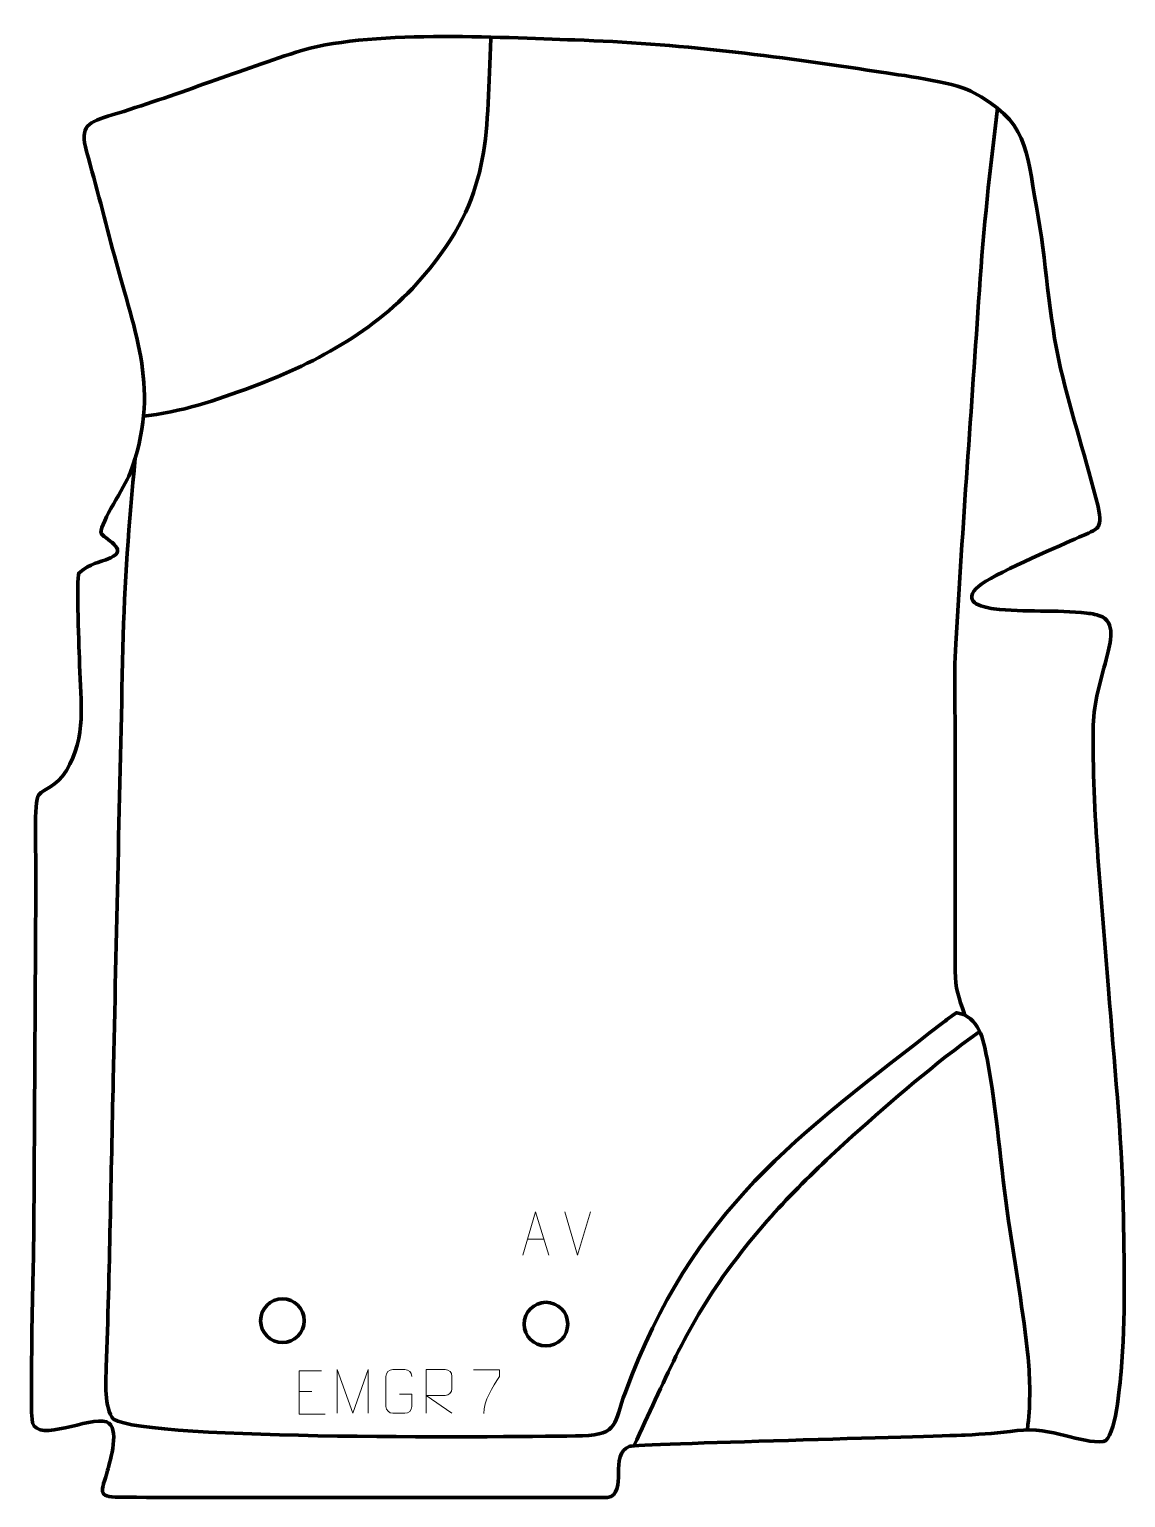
# Model space of a CAD drawing. Header units: millimetres. Extents: x -556 to 72, y -74 to 767.
import ezdxf

# ---------------------------------------------------------------- set-up
doc = ezdxf.new("R2010")
doc.units = ezdxf.units.MM
doc.header["$MEASUREMENT"] = 0
doc.layers.add('layer 2', color=7, linetype='Continuous')
doc.layers.add('layer 3', color=7, linetype='Continuous')

msp = doc.modelspace()

# ---------------------------------------------------------------- linework, layer by layer
at = {"layer": 'layer 2', "color": 250, "lineweight": 200}
for centre in [(-410.7817, 27.6839), (-259.8369, 25.6997)]:
    msp.add_ellipse(centre, major_axis=(0, 12.5), ratio=1, dxfattribs=at)
at = {"layer": 'layer 2', "color": 140, "lineweight": 158}
for points, knots in [([(-291.3276, 762.0216), (-294.1932, 708.247), (-290.1115, 675.3675), (-326.3118, 630.3657), (-326.3118, 630.3657), (-351.9732, 598.4654), (-386.3179, 578.5201), (-424.1885, 564.0981), (-424.1885, 564.0981), (-445.8015, 555.9931), (-464.2246, 549.2339), (-487.2877, 546.1559), (-487.2877, 546.1559), (-487.2877, 546.1559), (-490.3593, 545.746), (-490.3593, 545.746)], [0, 0, 0, 0, 0.2, 0.2, 0.2, 0.2, 0.4, 0.4, 0.4, 0.4, 0.6, 0.6, 0.6, 0.6, 1, 1, 1, 1]), ([(-1.1668, 722.2346), (-5.5255, 686.6114), (-9.117, 653.6547), (-11.5301, 617.849), (-11.5301, 617.849), (-16.0748, 550.4087), (-21.1203, 482.7494), (-25.0743, 415.2987), (-25.0743, 415.2987), (-26.1662, 395.359), (-25.3004, 373.9555), (-25.3234, 353.8112), (-25.3234, 353.8112), (-25.3714, 311.8467), (-25.4263, 269.8827), (-25.3239, 227.9183), (-25.3239, 227.9183), (-25.2992, 217.7707), (-23.4679, 212.7013), (-20.0102, 203.2328)], [0, 0, 0, 0, 0.16666667, 0.16666667, 0.16666667, 0.16666667, 0.33333333, 0.33333333, 0.33333333, 0.33333333, 0.5, 0.5, 0.5, 0.5, 0.66666667, 0.66666667, 0.66666667, 0.66666667, 1, 1, 1, 1]), ([(-495.0727, 521.7467), (-498.7916, 483.57), (-501.3206, 451.2284), (-502.1798, 412.9174), (-502.1798, 412.9174), (-504.0275, 330.5315), (-505.875, 248.1456), (-507.7225, 165.7597), (-507.7225, 165.7597), (-508.9528, 110.8869), (-509.7982, 55.9188), (-511.7232, 1.071), (-511.7232, 1.071), (-511.993, -6.6161), (-512.9626, -22.6231), (-507.5177, -28.7529), (-507.5177, -28.7529), (-487.1476, -41.2666), (-275.3281, -38.7846), (-239.0347, -38.2879), (-239.0347, -38.2879), (-217.787, -37.2576), (-221.1706, -31.5544), (-214.3471, -13.1851), (-214.3471, -13.1851), (-175.4389, 92.0585), (-116.4595, 132.8921), (-32.1934, 198.5571), (-32.1934, 198.5571), (-32.1934, 198.5571), (-31.0079, 199.4781), (-31.0079, 199.4781), (-31.0079, 199.4781), (-29.8222, 200.3964), (-25.7738, 203.6082), (-24.4395, 204.0385), (-24.4395, 204.0385), (-11.683, 201.973), (-9.2828, 188.745), (-7.149, 177.8682), (-7.149, 177.8682), (-1.3824, 147.5205), (0.6429, 115.6843), (5.2093, 84.8632), (5.2093, 84.8632), (8.9925, 59.3286), (13.751, 32.1743), (16.3318, 6.6465), (16.3318, 6.6465), (17.6441, -6.3334), (17.6974, -19.0121), (16.3198, -31.9885), (16.3198, -31.9885), (16.3198, -31.9885), (15.992, -34.9192), (15.992, -34.9192)], [0, 0, 0, 0, 0.06666667, 0.06666667, 0.06666667, 0.06666667, 0.13333333, 0.13333333, 0.13333333, 0.13333333, 0.2, 0.2, 0.2, 0.2, 0.26666667, 0.26666667, 0.26666667, 0.26666667, 0.33333333, 0.33333333, 0.33333333, 0.33333333, 0.4, 0.4, 0.4, 0.4, 0.46666667, 0.46666667, 0.46666667, 0.46666667, 0.53333333, 0.53333333, 0.53333333, 0.53333333, 0.6, 0.6, 0.6, 0.6, 0.66666667, 0.66666667, 0.66666667, 0.66666667, 0.73333333, 0.73333333, 0.73333333, 0.73333333, 0.8, 0.8, 0.8, 0.8, 0.86666667, 0.86666667, 0.86666667, 0.86666667, 1, 1, 1, 1]), ([(-209.4453, -44.0157), (-191.9944, -7.2939), (-180.4282, 22.7261), (-155.9644, 56.245), (-155.9644, 56.245), (-134.0797, 86.2302), (-111.6053, 108.7811), (-84.1321, 133.4944), (-84.1321, 133.4944), (-60.9739, 154.2943), (-37.3043, 174.8318), (-11.9168, 192.8694)], [0, 0, 0, 0, 0.25, 0.25, 0.25, 0.25, 0.5, 0.5, 0.5, 0.5, 1, 1, 1, 1])]:
    msp.add_open_spline(points, degree=3, knots=knots, dxfattribs=at)
at = {"layer": 'layer 3', "color": 242, "lineweight": 158}
msp.add_open_spline([(-224.5107, -73.6765), (-212.38, -71.0674), (-224.2461, -48.6916), (-211.7601, -44.2743), (-211.7601, -44.2743), (-208.1116, -42.9836), (-37.3513, -38.6067), (-19.623, -37.8092), (-19.623, -37.8092), (-8.8124, -37.33), (-0.6542, -36.5908), (10.0477, -35.2955), (10.0477, -35.2955), (30.1343, -32.8643), (46.2383, -43.0193), (59.6656, -41.4856), (59.6656, -41.4856), (66.51, -39.9787), (68.9777, -8.3537), (69.7242, -1.637), (69.7242, -1.637), (72.2538, 28.9145), (71.4662, 62.0748), (70.8508, 92.8032), (70.8508, 92.8032), (69.9937, 135.1058), (65.6179, 175.5788), (62.4646, 217.6067), (62.4646, 217.6067), (58.7737, 267.933), (52.9626, 318.2257), (53.6297, 368.761), (53.6297, 368.761), (54.1029, 382.5593), (57.8561, 393.2923), (61.0598, 406.4234), (61.0598, 406.4234), (62.8742, 413.8602), (67.1612, 426.1642), (58.9553, 430.7523), (58.9553, 430.7523), (56.1249, 432.1464), (53.0704, 432.6005), (49.959, 432.9624), (49.959, 432.9624), (32.8167, 434.956), (14.2894, 433.3238), (-3.2488, 435.4753), (-3.2488, 435.4753), (-11.1361, 436.4429), (-21.9755, 439.7774), (-11.8865, 448.4431), (-11.8865, 448.4431), (-4.4372, 454.8414), (31.9197, 470.2673), (43.1189, 475.3945), (43.1189, 475.3945), (55.6199, 481.1359), (59.7143, 479.9548), (56.4644, 494.0633), (56.4644, 494.0633), (49.9016, 520.5107), (41.3251, 546.3532), (35.032, 573.0042), (35.032, 573.0042), (27.8843, 603.7786), (26.8604, 634.6617), (21.2336, 665.7256), (21.2336, 665.7256), (14.8881, 699.3412), (16.6089, 714.5719), (-16.3737, 731.9401), (-16.3737, 731.9401), (-26.8177, 737.3252), (-57.5138, 741.2062), (-70.4608, 743.2111), (-70.4608, 743.2111), (-127.8409, 752.0531), (-185.2654, 759.3841), (-243.3533, 761.248), (-243.3533, 761.248), (-286.5492, 762.6341), (-362.7643, 767.311), (-402.912, 754.2793), (-402.912, 754.2793), (-438.1709, 742.8346), (-472.8543, 729.0771), (-508.342, 718.296), (-508.342, 718.296), (-522.0749, 714.1731), (-527.2506, 712.1996), (-522.9776, 697.2892), (-522.9776, 697.2892), (-517.3486, 677.5267), (-512.3913, 657.4856), (-507.0728, 637.6252), (-507.0728, 637.6252), (-494.7406, 591.5736), (-480.5949, 560.7423), (-497.9576, 513.021), (-497.9576, 513.021), (-501.4076, 505.0071), (-514.7135, 485.2168), (-514.7862, 478.9726), (-514.7862, 478.9726), (-513.4977, 475.6886), (-497.9759, 469.4007), (-509.2875, 464.5654), (-509.2875, 464.5654), (-517.1554, 461.2021), (-519.7362, 462.1423), (-527.4279, 455.8748), (-527.4279, 455.8748), (-529.0279, 452.6977), (-527.1459, 410.4459), (-526.9741, 403.1508), (-526.9741, 403.1508), (-526.4829, 382.0462), (-522.7709, 361.9449), (-534.53, 342.8646), (-534.53, 342.8646), (-540.6476, 332.9382), (-546.9633, 332.9847), (-550.292, 328.8888), (-550.292, 328.8888), (-553.3802, 325.0888), (-552.0452, 294.8282), (-551.9818, 288.1118), (-551.9818, 288.1118), (-552.385, 218.2365), (-552.788, 148.3613), (-553.1912, 78.486), (-553.1912, 78.486), (-553.2614, 66.3184), (-555.7576, -24.8841), (-553.9471, -30.8158), (-553.9471, -30.8158), (-550.427, -42.3487), (-521.5126, -27.0288), (-511.5889, -30.3312), (-511.5889, -30.3312), (-503.4523, -33.0389), (-509.5922, -52.688), (-510.9647, -58.1742), (-510.9647, -58.1742), (-514.3907, -70.2928), (-517.3442, -73.3171), (-504.324, -73.4591), (-504.324, -73.4591), (-491.3038, -73.6011), (-224.5107, -73.6765), (-224.5107, -73.6765)], degree=3, knots=[0, 0, 0, 0, 0.02564103, 0.02564103, 0.02564103, 0.02564103, 0.05128205, 0.05128205, 0.05128205, 0.05128205, 0.07692308, 0.07692308, 0.07692308, 0.07692308, 0.1025641, 0.1025641, 0.1025641, 0.1025641, 0.12820513, 0.12820513, 0.12820513, 0.12820513, 0.15384615, 0.15384615, 0.15384615, 0.15384615, 0.17948718, 0.17948718, 0.17948718, 0.17948718, 0.20512821, 0.20512821, 0.20512821, 0.20512821, 0.23076923, 0.23076923, 0.23076923, 0.23076923, 0.25641026, 0.25641026, 0.25641026, 0.25641026, 0.28205128, 0.28205128, 0.28205128, 0.28205128, 0.30769231, 0.30769231, 0.30769231, 0.30769231, 0.33333333, 0.33333333, 0.33333333, 0.33333333, 0.35897436, 0.35897436, 0.35897436, 0.35897436, 0.38461538, 0.38461538, 0.38461538, 0.38461538, 0.41025641, 0.41025641, 0.41025641, 0.41025641, 0.43589744, 0.43589744, 0.43589744, 0.43589744, 0.46153846, 0.46153846, 0.46153846, 0.46153846, 0.48717949, 0.48717949, 0.48717949, 0.48717949, 0.51282051, 0.51282051, 0.51282051, 0.51282051, 0.53846154, 0.53846154, 0.53846154, 0.53846154, 0.56410256, 0.56410256, 0.56410256, 0.56410256, 0.58974359, 0.58974359, 0.58974359, 0.58974359, 0.61538462, 0.61538462, 0.61538462, 0.61538462, 0.64102564, 0.64102564, 0.64102564, 0.64102564, 0.66666667, 0.66666667, 0.66666667, 0.66666667, 0.69230769, 0.69230769, 0.69230769, 0.69230769, 0.71794872, 0.71794872, 0.71794872, 0.71794872, 0.74358974, 0.74358974, 0.74358974, 0.74358974, 0.76923077, 0.76923077, 0.76923077, 0.76923077, 0.79487179, 0.79487179, 0.79487179, 0.79487179, 0.82051282, 0.82051282, 0.82051282, 0.82051282, 0.84615385, 0.84615385, 0.84615385, 0.84615385, 0.87179487, 0.87179487, 0.87179487, 0.87179487, 0.8974359, 0.8974359, 0.8974359, 0.8974359, 0.92307692, 0.92307692, 0.92307692, 0.92307692, 0.94871795, 0.94871795, 0.94871795, 0.94871795, 1, 1, 1, 1], dxfattribs=at)
at = {"layer": 'layer 3', "color": 250, "lineweight": 9}
for points, knots in [([(-273.1558, 65.1414), (-273.1558, 65.1414), (-265.7848, 90.0949), (-265.7848, 90.0949), (-265.7848, 90.0949), (-265.7848, 90.0949), (-258.2149, 65.1414), (-258.2149, 65.1414)], [0, 0, 0, 0, 0.33333333, 0.33333333, 0.33333333, 0.33333333, 1, 1, 1, 1]), ([(-388.3304, -0.9634), (-388.3304, -0.9634), (-401.2043, -0.9634), (-401.2043, -0.9634), (-401.2043, -0.9634), (-401.2043, -0.9634), (-401.2043, -25.917), (-401.2043, -25.917), (-401.2043, -25.917), (-401.2043, -25.917), (-386.3385, -25.917), (-386.3385, -25.917)], [0, 0, 0, 0, 0.25, 0.25, 0.25, 0.25, 0.5, 0.5, 0.5, 0.5, 1, 1, 1, 1]), ([(-379.3413, -25.3218), (-379.3413, -25.3218), (-379.3413, -0.3639), (-379.3413, -0.3639), (-379.3413, -0.3639), (-379.3413, -0.3639), (-370.4162, -25.3218), (-370.4162, -25.3218), (-370.4162, -25.3218), (-370.4162, -25.3218), (-361.6563, -0.3644), (-361.6563, -0.3644), (-361.6563, -0.3644), (-361.6563, -0.3644), (-361.6563, -25.3218), (-361.6563, -25.3218)], [0, 0, 0, 0, 0.2, 0.2, 0.2, 0.2, 0.4, 0.4, 0.4, 0.4, 0.6, 0.6, 0.6, 0.6, 1, 1, 1, 1]), ([(-343.7813, -14.3341), (-343.7813, -14.3341), (-336.6132, -14.3341), (-336.6132, -14.3341), (-336.6132, -14.3341), (-336.6132, -14.3341), (-336.6132, -21.5022), (-336.6132, -21.5022), (-336.6132, -21.5022), (-336.7529, -23.8256), (-338.4301, -25.3052), (-340.5779, -25.316), (-340.5779, -25.316), (-342.9097, -25.3156), (-345.2417, -25.3156), (-347.5732, -25.316), (-347.5732, -25.316), (-349.4981, -25.4214), (-351.4703, -23.5369), (-351.4591, -21.5196), (-351.4591, -21.5196), (-351.4587, -15.7495), (-351.4587, -9.9798), (-351.4591, -4.2105), (-351.4591, -4.2105), (-351.4549, -2.0724), (-349.7081, -0.3532), (-347.5558, -0.3666), (-347.5558, -0.3666), (-345.2301, -0.3666), (-342.904, -0.3666), (-340.5779, -0.3666), (-340.5779, -0.3666), (-338.6312, -0.3312), (-336.6398, -1.8227), (-336.6132, -4.2604)], [0, 0, 0, 0, 0.1, 0.1, 0.1, 0.1, 0.2, 0.2, 0.2, 0.2, 0.3, 0.3, 0.3, 0.3, 0.4, 0.4, 0.4, 0.4, 0.5, 0.5, 0.5, 0.5, 0.6, 0.6, 0.6, 0.6, 0.7, 0.7, 0.7, 0.7, 0.8, 0.8, 0.8, 0.8, 1, 1, 1, 1]), ([(-328.3682, -25.3198), (-328.3682, -25.3198), (-328.3682, -0.3663), (-328.3682, -0.3663), (-328.3682, -0.3663), (-324.7734, -0.3663), (-321.1779, -0.3663), (-317.5827, -0.3663), (-317.5827, -0.3663), (-315.2574, -0.404), (-313.7001, -1.894), (-313.7042, -4.2604), (-313.7042, -4.2604), (-313.7046, -6.2959), (-313.7046, -9.3553), (-313.7042, -11.3913), (-313.7042, -11.3913), (-313.7107, -13.2668), (-315.523, -15.2086), (-317.5325, -15.2277), (-317.5325, -15.2277), (-317.5325, -15.2277), (-328.3682, -15.2277), (-328.3682, -15.2277), (-328.3682, -15.2277), (-328.3682, -15.2277), (-313.7135, -25.3198), (-313.7135, -25.3198)], [0, 0, 0, 0, 0.125, 0.125, 0.125, 0.125, 0.25, 0.25, 0.25, 0.25, 0.375, 0.375, 0.375, 0.375, 0.5, 0.5, 0.5, 0.5, 0.625, 0.625, 0.625, 0.625, 0.75, 0.75, 0.75, 0.75, 1, 1, 1, 1]), ([(-301.3024, -0.5538), (-301.3024, -0.5538), (-286.4863, -0.5538), (-286.4863, -0.5538), (-286.4863, -0.5538), (-286.4866, -1.8034), (-286.4866, -3.053), (-286.4863, -4.3028), (-286.4863, -4.3028), (-290.4807, -10.2999), (-295.3959, -18.1335), (-295.3959, -25.5123)], [0, 0, 0, 0, 0.25, 0.25, 0.25, 0.25, 0.5, 0.5, 0.5, 0.5, 1, 1, 1, 1])]:
    msp.add_open_spline(points, degree=3, knots=knots, dxfattribs=at)
for points in [[(-241.6854, 65.1341), (-241.6854, 65.1341), (-249.0072, 90.0877), (-249.0072, 90.0877)], [(-234.3635, 90.0877), (-234.3635, 90.0877), (-241.6853, 65.1341), (-241.6853, 65.1341)], [(-270.4332, 74.3908), (-270.4332, 74.3908), (-260.9375, 74.3908), (-260.9375, 74.3908)], [(-401.2043, -12.8431), (-401.2043, -12.8431), (-394.0362, -12.8431), (-394.0362, -12.8431)]]:
    msp.add_open_spline(points, degree=3, dxfattribs=at)

doc.saveas('drawing.dxf')
